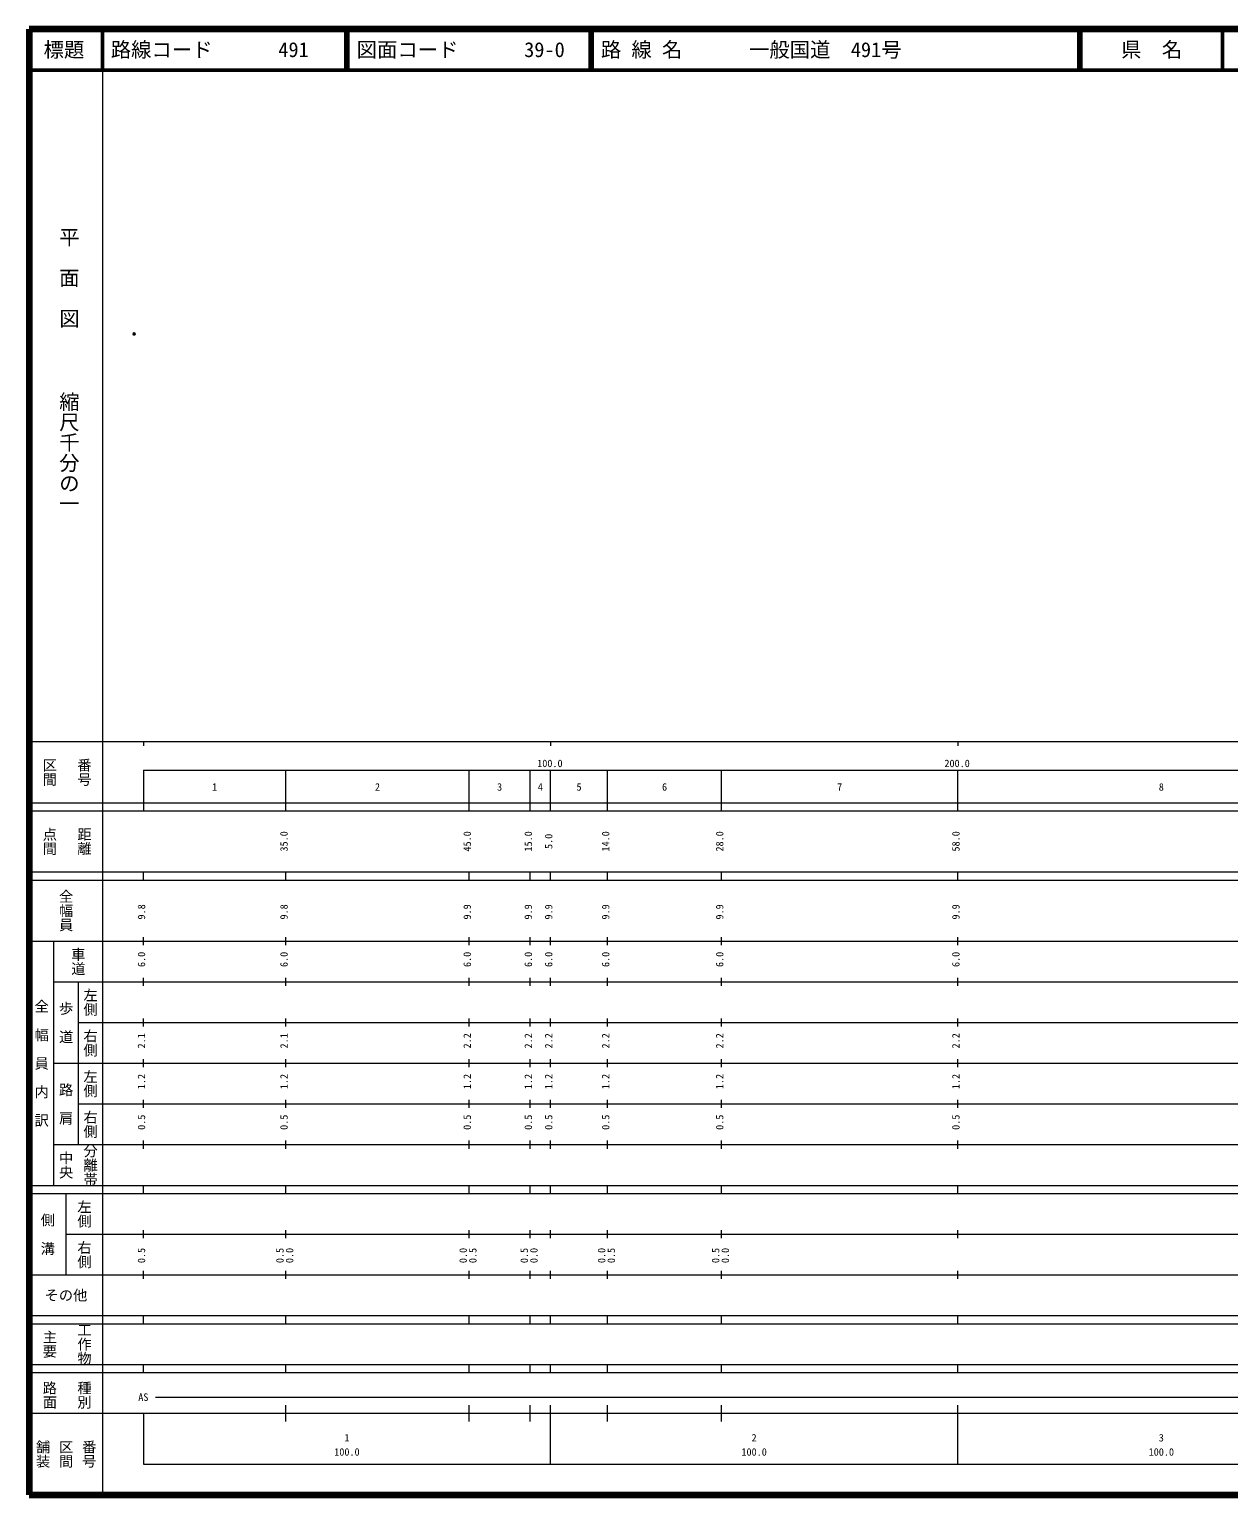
# Model space of a CAD drawing. Units: millimetres, scale not verified. Extents: x 40000 to 680000, y 20000 to 380000.
# Drawn here: x 40000 to 334541, y 20000 to 380000 of the extents above; entities that cross this region are included whole.
import ezdxf
from ezdxf.enums import TextEntityAlignment as Align

# ---------------------------------------------------------------- set-up
doc = ezdxf.new("R2010")
doc.units = ezdxf.units.MM
doc.header["$LTSCALE"] = 1000
doc.header["$PDMODE"] = 32
doc.header["$PDSIZE"] = 500
doc.layers.add('M-OTRS', color=6, linetype='Continuous')
doc.layers.add('M-TTL-TXT', color=7, linetype='Continuous')
for name, color, linetype, lineweight in [('M-TTL', 2, 'Continuous', 140), ('M-TTL-BAND', 7, 'Continuous', 13), ('M-TTL-LINE', 7, 'Continuous', 50)]:
    doc.layers.add(name, color=color, linetype=linetype, lineweight=lineweight)
doc.styles.add('@ＭＳ ゴシック', font='')
doc.styles.add('ＭＳ ゴシック', font='')
doc.styles.get('@ＭＳ ゴシック').set_extended_font_data('@MS Gothic')
doc.styles.get('ＭＳ ゴシック').set_extended_font_data('MS Gothic')

msp = doc.modelspace()

# ---------------------------------------------------------------- linework, layer by layer
at = {"layer": 'M-OTRS'}
msp.add_point((65725, 305156), dxfattribs=at)
at = {"layer": 'M-TTL'}
for p, q in [((40000, 380000), (40000, 20000)), ((680000, 380000), (40000, 380000)), ((40000, 20000), (680000, 20000))]:
    msp.add_line(p, q, dxfattribs=at)
at = {"layer": 'M-TTL-BAND'}
for p, q in [((58000, 370000), (58000, 20000)), ((40000, 205000), (579000, 205000)), ((68000, 205000), (68000, 204000)), ((168000, 205000), (168000, 204000)), ((268000, 205000), (268000, 204000)), ((68000, 198000), (68000, 188000)), ((68000, 198000), (579000, 198000)), ((103000, 188000), (103000, 198000)), ((148000, 188000), (148000, 198000)), ((163000, 188000), (163000, 198000)), ((168000, 188000), (168000, 198000)), ((182000, 188000), (182000, 198000)), ((210000, 188000), (210000, 198000)), ((268000, 188000), (268000, 198000)), ((40000, 190000), (579000, 190000)), ((40000, 188000), (579000, 188000)), ((40000, 173000), (579000, 173000)), ((68000, 171000), (68000, 173000)), ((103000, 171000), (103000, 173000)), ((148000, 171000), (148000, 173000)), ((163000, 171000), (163000, 173000)), ((168000, 171000), (168000, 173000)), ((182000, 171000), (182000, 173000)), ((210000, 171000), (210000, 173000)), ((268000, 171000), (268000, 173000)), ((40000, 171000), (579000, 171000)), ((40000, 156000), (579000, 156000)), ((46000, 96000), (46000, 156000)), ((68000, 155000), (68000, 157000)), ((103000, 155000), (103000, 157000)), ((148000, 155000), (148000, 157000)), ((163000, 155000), (163000, 157000)), ((168000, 155000), (168000, 157000)), ((182000, 155000), (182000, 157000)), ((210000, 155000), (210000, 157000)), ((268000, 155000), (268000, 157000)), ((46000, 146000), (579000, 146000)), ((52000, 146000), (52000, 106000)), ((68000, 145000), (68000, 147000)), ((103000, 145000), (103000, 147000)), ((148000, 145000), (148000, 147000)), ((163000, 145000), (163000, 147000)), ((168000, 145000), (168000, 147000)), ((182000, 145000), (182000, 147000)), ((210000, 145000), (210000, 147000)), ((268000, 145000), (268000, 147000)), ((68000, 135000), (68000, 137000)), ((103000, 135000), (103000, 137000)), ((148000, 135000), (148000, 137000)), ((163000, 135000), (163000, 137000)), ((168000, 135000), (168000, 137000)), ((182000, 135000), (182000, 137000)), ((210000, 135000), (210000, 137000)), ((268000, 135000), (268000, 137000)), ((52000, 136000), (579000, 136000)), ((46000, 126000), (579000, 126000)), ((68000, 125000), (68000, 127000)), ((103000, 125000), (103000, 127000)), ((148000, 125000), (148000, 127000)), ((163000, 125000), (163000, 127000)), ((168000, 125000), (168000, 127000)), ((182000, 125000), (182000, 127000)), ((210000, 125000), (210000, 127000)), ((268000, 125000), (268000, 127000)), ((52000, 116000), (579000, 116000)), ((68000, 115000), (68000, 117000)), ((103000, 115000), (103000, 117000)), ((148000, 115000), (148000, 117000)), ((163000, 115000), (163000, 117000)), ((168000, 115000), (168000, 117000)), ((182000, 115000), (182000, 117000)), ((210000, 115000), (210000, 117000)), ((268000, 115000), (268000, 117000)), ((46000, 106000), (579000, 106000)), ((68000, 105000), (68000, 107000)), ((103000, 105000), (103000, 107000)), ((148000, 105000), (148000, 107000)), ((163000, 105000), (163000, 107000)), ((168000, 105000), (168000, 107000)), ((182000, 105000), (182000, 107000)), ((210000, 105000), (210000, 107000)), ((268000, 105000), (268000, 107000)), ((40000, 96000), (579000, 96000)), ((40000, 94000), (579000, 94000)), ((49000, 94000), (49000, 74000)), ((68000, 94000), (68000, 96000)), ((103000, 94000), (103000, 96000)), ((148000, 94000), (148000, 96000)), ((163000, 94000), (163000, 96000)), ((168000, 94000), (168000, 96000)), ((182000, 94000), (182000, 96000)), ((210000, 94000), (210000, 96000)), ((268000, 94000), (268000, 96000)), ((49000, 84000), (579000, 84000)), ((68000, 83000), (68000, 85000)), ((103000, 83000), (103000, 85000)), ((148000, 83000), (148000, 85000)), ((163000, 83000), (163000, 85000)), ((168000, 83000), (168000, 85000)), ((182000, 83000), (182000, 85000)), ((210000, 83000), (210000, 85000)), ((268000, 83000), (268000, 85000)), ((40000, 74000), (579000, 74000)), ((68000, 73000), (68000, 75000)), ((103000, 73000), (103000, 75000)), ((148000, 73000), (148000, 75000)), ((163000, 73000), (163000, 75000)), ((168000, 73000), (168000, 75000)), ((182000, 73000), (182000, 75000)), ((210000, 73000), (210000, 75000)), ((268000, 73000), (268000, 75000)), ((40000, 64000), (579000, 64000)), ((40000, 62000), (579000, 62000)), ((68000, 62000), (68000, 64000)), ((103000, 62000), (103000, 64000)), ((148000, 62000), (148000, 64000)), ((163000, 62000), (163000, 64000)), ((168000, 62000), (168000, 64000)), ((182000, 62000), (182000, 64000)), ((210000, 62000), (210000, 64000)), ((268000, 62000), (268000, 64000)), ((40000, 52000), (579000, 52000)), ((68000, 50000), (68000, 52000)), ((103000, 50000), (103000, 52000)), ((148000, 50000), (148000, 52000)), ((163000, 50000), (163000, 52000)), ((168000, 50000), (168000, 52000)), ((182000, 50000), (182000, 52000)), ((210000, 50000), (210000, 52000)), ((268000, 50000), (268000, 52000)), ((40000, 50000), (579000, 50000)), ((71000, 44000), (563000, 44000)), ((40000, 40000), (579000, 40000)), ((68000, 40000), (68000, 27500)), ((103000, 38000), (103000, 42000)), ((148000, 38000), (148000, 42000)), ((163000, 38000), (163000, 42000)), ((168000, 27500), (168000, 42000)), ((182000, 38000), (182000, 42000)), ((210000, 38000), (210000, 42000)), ((268000, 27500), (268000, 42000)), ((68000, 27500), (579000, 27500))]:
    msp.add_line(p, q, dxfattribs=at)
at = {"layer": 'M-TTL-LINE'}
for p, q in [((58000, 380000), (58000, 370000)), ((117750, 380000), (117750, 370000)), ((118250, 380000), (118250, 370000)), ((177750, 380000), (177750, 370000)), ((178250, 380000), (178250, 370000)), ((297750, 380000), (297750, 370000)), ((298250, 380000), (298250, 370000)), ((333000, 380000), (333000, 370000)), ((40000, 370000), (680000, 370000))]:
    msp.add_line(p, q, dxfattribs=at)

# ---------------------------------------------------------------- texts
at = {"layer": 'M-TTL-BAND', "style": '@ＭＳ ゴシック'}
for s, p in [('平  面  図', (49777, 306475)), ('縮尺千分の一', (49777, 261030))]:
    msp.add_text(s, height=3666, rotation=270, dxfattribs=at).set_placement(p, align=Align.MIDDLE_RIGHT)
for s, p in [('区間', (45000, 197500)), ('番号', (53500, 197500)), ('点間', (45000, 180500)), ('距離', (53500, 180500)), ('全幅員', (49000, 163500)), ('車道', (52000, 151000)), ('左側', (55000, 141000)), ('全\u3000幅\u3000員\u3000内\u3000訳', (43000, 126000)), ('歩\u3000道', (49000, 136000)), ('右側', (55000, 131000)), ('左側', (55000, 121000)), ('路\u3000肩', (49000, 116000)), ('右側', (55000, 111000)), ('分離帯', (55000, 101000)), ('中央', (49000, 101000)), ('左側', (53500, 89000)), ('側\u3000溝', (44500, 84000)), ('右側', (53500, 79000)), ('工作物', (53500, 57000)), ('主要', (45000, 57000)), ('路面', (45000, 44500)), ('種別', (53500, 44500)), ('舗装', (43333, 30000)), ('区間', (49000, 30000)), ('番号', (54667, 30000))]:
    msp.add_text(s, height=2566, rotation=270, dxfattribs=at).set_placement(p, align=Align.MIDDLE_CENTER)
at = {"layer": 'M-TTL-BAND', "style": 'ＭＳ ゴシック'}
for s, p in [('100.0', (167844, 198195)), ('200.0', (267844, 198195)), ('1', (85500, 192405)), ('2', (125500, 192405)), ('3', (155500, 192405)), ('4', (165500, 192405)), ('5', (175000, 192405)), ('6', (196000, 192405)), ('7', (239000, 192405)), ('8', (318000, 192405)), ('AS', (68000, 42500)), ('1', (118000, 32523)), ('2', (218000, 32523)), ('3', (318000, 32523)), ('100.0', (118000, 29033)), ('100.0', (218000, 29033)), ('100.0', (318000, 29033))]:
    msp.add_text(s, height=1833, dxfattribs=at).set_placement(p, align=Align.BOTTOM_CENTER)
for s, p in [('35.0', (104000, 180500)), ('45.0', (149000, 180500)), ('15.0', (164000, 180500)), ('5.0', (169000, 180500)), ('14.0', (183000, 180500)), ('28.0', (211000, 180500)), ('58.0', (269000, 180500)), ('9.8', (69000, 163174)), ('9.8', (104000, 163174)), ('9.9', (149000, 163174)), ('9.9', (164000, 163174)), ('9.9', (169000, 163174)), ('9.9', (183000, 163174)), ('9.9', (211000, 163174)), ('9.9', (269000, 163174)), ('6.0', (69000, 151500)), ('6.0', (104000, 151500)), ('6.0', (149000, 151500)), ('6.0', (164000, 151500)), ('6.0', (169000, 151500)), ('6.0', (183000, 151500)), ('6.0', (211000, 151500)), ('6.0', (269000, 151500)), ('2.1', (69000, 131500)), ('2.1', (104000, 131500)), ('2.2', (149000, 131500)), ('2.2', (164000, 131500)), ('2.2', (169000, 131500)), ('2.2', (183000, 131500)), ('2.2', (211000, 131500)), ('2.2', (269000, 131500)), ('1.2', (69000, 121500)), ('1.2', (104000, 121500)), ('1.2', (149000, 121500)), ('1.2', (164000, 121500)), ('1.2', (169000, 121500)), ('1.2', (183000, 121500)), ('1.2', (211000, 121500)), ('1.2', (269000, 121500)), ('0.5', (69000, 111500)), ('0.5', (104000, 111500)), ('0.5', (149000, 111500)), ('0.5', (164000, 111500)), ('0.5', (169000, 111500)), ('0.5', (183000, 111500)), ('0.5', (211000, 111500)), ('0.5', (269000, 111500)), ('0.5', (69000, 78764)), ('0.5', (103000, 78764)), ('0.0', (105370, 78764)), ('0.0', (148000, 78764)), ('0.5', (150370, 78764)), ('0.5', (163000, 78764)), ('0.0', (165370, 78764)), ('0.0', (182000, 78764)), ('0.5', (184370, 78764)), ('0.5', (210000, 78764)), ('0.0', (212370, 78764))]:
    msp.add_text(s, height=1833, rotation=90, dxfattribs=at).set_placement(p, align=Align.BOTTOM_CENTER)
msp.add_text('その他', height=2566, dxfattribs=at).set_placement((49000, 69000), align=Align.MIDDLE_CENTER)
at = {"layer": 'M-TTL-TXT', "style": 'ＭＳ ゴシック'}
for s, p in [('標題', (48500, 375000)), ('県\u3000名', (315625, 375000))]:
    msp.add_text(s, height=3666, dxfattribs=at).set_placement(p, align=Align.MIDDLE_CENTER)
for s, p in [('路線コード', (60000, 375000)), ('491', (101142, 375000)), ('図面コード', (120380, 375000)), ('39-0', (161521, 375000)), ('路 線 名', (180380, 375000)), ('一般国道\u3000491号', (216734, 375000))]:
    msp.add_text(s, height=3666, dxfattribs=at).set_placement(p, align=Align.MIDDLE_LEFT)

doc.saveas('drawing.dxf')
